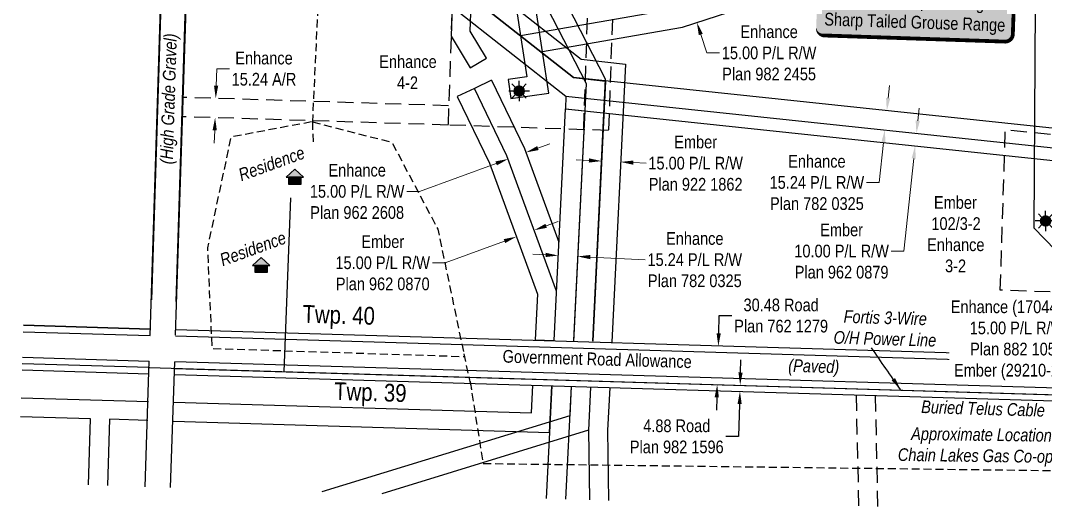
# Model space of a CAD drawing. Extents: x 337432 to 345408, y 5808486 to 5816348.
# Drawn here: x 339121 to 339928, y 5808592 to 5808977 of the extents above; entities that cross this region are included whole.
import ezdxf
from ezdxf.enums import TextEntityAlignment as Align

# ---------------------------------------------------------------- set-up
doc = ezdxf.new("R2010")
doc.units = 0
doc.header["$LTSCALE"] = 5
doc.header["$PDSIZE"] = 0.5
doc.linetypes.add('foc-ACCESSROAD', pattern=[3.75, 2.5, -1.25])
doc.linetypes.add('UG_PIPE', pattern=[1.875, 1.25, -0.625])
doc.layers.get('Defpoints').update_dxf_attribs({"color": 9})
for name, color, linetype in [('AS-FENCE', 48, 'foc-FENCE'), ('AS-PIPE-UG', 44, 'UG_PIPE'), ('AS-PIPE-UG-T', 44, 'Continuous'), ('AS-POWER', 104, 'foc-POWER'), ('AS-POWER-T', 104, 'Continuous'), ('AS-RESIDENCE', 14, 'Continuous'), ('AS-TELEPHONE', 224, 'foc-TEL'), ('AS-TELEPHONE-T', 224, 'Continuous'), ('AS-WILDLIFE-BLOCK', 131, 'Continuous'), ('C-AR', 13, 'foc-ACCESSROAD'), ('C-RW', 13, 'Continuous'), ('C-WS', 13, 'foc-ACCESSROAD'), ('C-WS-S', 13, 'Continuous'), ('D-TXT', 6, 'Continuous'), ('F-AR', 190, 'foc-ACCESSROAD'), ('F-RW', 190, 'Continuous'), ('F-WS', 190, 'foc-ACCESSROAD'), ('F-WS-S', 190, 'Continuous'), ('L-ROAD-T', 7, 'Continuous'), ('L-SEC', 7, 'Continuous'), ('L-TITLEDB', 4, 'Continuous'), ('L-TITLEDB-T', 4, 'Continuous')]:
    doc.layers.add(name, color=color, linetype=linetype)
for name, color, linetype, lineweight in [('C-AR-T', 13, 'Continuous', 9), ('C-RW-T', 13, 'Continuous', 9), ('F-RW-T', 190, 'Continuous', 9), ('F-WS-T', 190, 'Continuous', 9), ('T-TEXT', 48, 'Continuous', 18)]:
    doc.layers.add(name, color=color, linetype=linetype, lineweight=lineweight)
for name, color, linetype, plot in [('Z-DESCRIPTION-1409-18', 21, 'Continuous', False), ('Z-ELEVATION-1409-18', 21, 'Continuous', False), ('Z-MSPOINT-1409-18', 21, 'Continuous', False), ('Z-POINTNUMBER-1409-18', 21, 'Continuous', False)]:
    doc.layers.add(name, color=color, linetype=linetype, plot=plot)
doc.styles.add('80', font='', dxfattribs={"height": 10})
doc.styles.add('80CG', font='', dxfattribs={"height": 10})
doc.styles.add('80L', font='', dxfattribs={"height": 10})
doc.styles.add('80LS', font='', dxfattribs={"height": 10})
doc.styles.add('DESCRIPTION', font='', dxfattribs={"height": 2.5})
doc.styles.add('ELEVATION', font='', dxfattribs={"height": 2.5})
doc.styles.add('foc-LtypeFont', font='', dxfattribs={"height": 7.35})
doc.styles.add('POINTNUMBER', font='', dxfattribs={"height": 2.5})
doc.styles.get('80').set_extended_font_data('Arial Narrow')
doc.styles.get('80CG').set_extended_font_data('Arial Narrow')
doc.styles.get('80L').set_extended_font_data('Arial Narrow')
doc.styles.get('80LS').set_extended_font_data('Arial Narrow', italic=True)
doc.styles.get('DESCRIPTION').set_extended_font_data('Arial Narrow')
doc.styles.get('ELEVATION').set_extended_font_data('Arial Narrow')
doc.styles.get('foc-LtypeFont').set_extended_font_data('Arial Narrow')
doc.styles.get('POINTNUMBER').set_extended_font_data('Arial Narrow')
doc.linetypes.add('foc-FENCE', pattern='A,10,-1,["X",foc-LtypeFont,S=0.2,R=0,X=-0.625,Y=-0.75],-1.24', length=12.24)
doc.linetypes.add('foc-FENCE-NOLINE', pattern='A,0,-6,["X",foc-LtypeFont,S=0.2,R=0,X=-0.625,Y=-0.75],-6.24', length=12.24)
doc.linetypes.add('foc-POWER', pattern='A,6,-1,["P",foc-LtypeFont,S=0.2,R=0,X=-0.625,Y=-0.75],-1.24,4', length=12.24)
doc.linetypes.add('foc-POWER-NOLINE', pattern='A,0,-4,["P",foc-LtypeFont,S=0.2,R=0,X=-0.625,Y=-0.75],-8.24', length=12.24)
doc.linetypes.add('foc-TEL', pattern='A,2,-1,["T",foc-LtypeFont,S=0.2,R=0,X=-0.425,Y=-0.75],-1.24,8', length=12.24)
doc.linetypes.add('foc-TEL-NOLINE', pattern='A,0,-2,["T",foc-LtypeFont,S=0.2,R=0,X=-0.425,Y=-0.75],-10.24', length=12.24)
doc.dimstyles.new('Compass 5 000', dxfattribs={"dimscale": 5, "dimtxt": 9, "dimasz": 2, "dimexe": 0.2, "dimexo": 0.0625, "dimgap": 0.5, "dimtad": 0, "dimtih": 1, "dimtoh": 1, "dimzin": 0, "dimdsep": 46, "dimtxsty": '80CG', "dimcen": 0.1, "dimse1": 1, "dimse2": 1, "dimclrd": 256, "dimclrt": 256, "dimaunit": 1, "dimadec": 4, "dimazin": 0, "dimtfac": 0.06, "dimtofl": 0, "dimtmove": 0, "dimatfit": 1, "dimfxl": 0.2, "dimtolj": 1, "dimtzin": 0, "dimlwd": -1, "dimarcsym": 0})

# ---------------------------------------------------------------- blocks, each defined once
blk = doc.blocks.new('*U49')
h = blk.add_hatch(color=255)
edge = h.paths.add_edge_path()
edge.add_line((-71.5, -20), (71.5, -20))
edge.add_arc((71.5, -14), 6, 270, 360)
edge.add_line((77.5, -14), (77.5, 12.5))
edge.add_arc((71.5, 12.5), 6, 0, 90)
edge.add_line((71.5, 18.5), (-71.5, 18.5))
edge.add_arc((-71.5, 12.5), 6, 90, 180)
edge.add_line((-77.5, 12.5), (-77.5, -14))
edge.add_arc((-71.5, -14), 6, 180, 270)
at = {"color": 131, "flags": 128}
blk.add_lwpolyline([(-71.5, -20, 3, 3, 0), (71.5, -20, 3, 3, 0.414214), (77.5, -14, 3, 3, 0), (77.5, 12.5, 3, 0, 0.414214), (71.5, 18.5, 0, 0, 0), (-71.5, 18.5, 0, 0, 0.414214), (-77.5, 12.5, 0, 0, 0), (-77.5, -14, 0, 3, 0.414214)], format="xyseb", close=True, dxfattribs=at)
at = {"color": 131, "style": '80'}
blk.add_attdef('ENTER_TEXT_001', (-35.99, -5), '', height=10, dxfattribs=at)
blk = doc.blocks.new('*D77')
at = {"layer": 'C-AR-T', "transparency": 16777216}
for p, q in [((339275.15, 5808925.76), (339275.58, 5808939.15)), ((339275.58, 5808939.15), (339285.58, 5808939.15)), ((339274.04, 5808890.54), (339273.73, 5808880.55))]:
    blk.add_line(p, q, dxfattribs=at)
for points in [[(339273.49, 5808925.82), (339276.82, 5808925.71), (339274.84, 5808915.77)], [(339272.38, 5808890.59), (339275.71, 5808890.49), (339274.36, 5808900.54)]]:
    blk.add_solid(points, dxfattribs=at)
at = {"layer": 'Defpoints', "color": 0, "transparency": 16777216}
for p in [(339274.84, 5808915.77), (339289.29, 5808915.31), (339288.8, 5808900.08)]:
    blk.add_point(p, dxfattribs=at)
at = {"layer": 'C-AR-T', "transparency": 16777216, "insert": (339312.86, 5808939.15), "char_height": 10, "attachment_point": 5, "style": '80CG'}
blk.add_mtext('\\A1;Enhance\\P15.24 A/R', dxfattribs=at)
blk = doc.blocks.new('*D100')
at = {"layer": 'C-RW-T', "transparency": 16777216}
for p, q in [((339528.59, 5808876.56), (339537.98, 5808880.01)), ((339495.75, 5808864.52), (339435.32, 5808842.37)), ((339435.32, 5808842.37), (339425.32, 5808842.37))]:
    blk.add_line(p, q, dxfattribs=at)
for points in [[(339528.02, 5808878.13), (339529.17, 5808875), (339519.21, 5808873.12)], [(339495.17, 5808866.08), (339496.32, 5808862.95), (339505.14, 5808867.96)]]:
    blk.add_solid(points, dxfattribs=at)
at = {"layer": 'Defpoints', "color": 0, "transparency": 16777216}
for p in [(339505.14, 5808867.96), (339522.06, 5808865.35), (339507.99, 5808860.19)]:
    blk.add_point(p, dxfattribs=at)
at = {"layer": 'C-RW-T', "transparency": 16777216, "insert": (339386.24, 5808842.37), "char_height": 10, "attachment_point": 5, "style": '80CG'}
blk.add_mtext('\\A1;Enhance\\P15.00 P/L R/W\\PPlan 962 2608', dxfattribs=at)
blk = doc.blocks.new('*D101')
at = {"layer": 'C-RW-T', "transparency": 16777216}
for p, q in [((339804.49, 5808915.95), (339805.54, 5808925.89)), ((339800.78, 5808880.92), (339797.45, 5808849.4)), ((339797.45, 5808849.4), (339787.45, 5808849.4))]:
    blk.add_line(p, q, dxfattribs=at)
for points in [[(339802.83, 5808916.12), (339806.15, 5808915.77), (339803.44, 5808906)], [(339799.12, 5808881.09), (339802.44, 5808880.74), (339801.83, 5808890.86)]]:
    blk.add_solid(points, dxfattribs=at)
at = {"layer": 'Defpoints', "color": 0, "transparency": 16777216}
for p in [(339761.23, 5808910.47), (339803.44, 5808906), (339759.62, 5808895.33)]:
    blk.add_point(p, dxfattribs=at)
at = {"layer": 'C-RW-T', "transparency": 16777216, "insert": (339748.36, 5808849.4), "char_height": 10, "attachment_point": 5, "style": '80CG'}
blk.add_mtext('\\A1;Enhance\\P15.24 P/L R/W\\PPlan 782 0325', dxfattribs=at)
blk = doc.blocks.new('*D103')
at = {"layer": 'C-RW-T', "transparency": 16777216}
for p, q in [((339646.12, 5808999.48), (339643.03, 5809008.99)), ((339656.92, 5808966.19), (339661.65, 5808951.6)), ((339661.65, 5808951.6), (339671.65, 5808951.6))]:
    blk.add_line(p, q, dxfattribs=at)
for points in [[(339647.71, 5808999.99), (339644.53, 5808998.96), (339649.21, 5808989.96)], [(339658.5, 5808966.7), (339655.33, 5808965.67), (339653.83, 5808975.7)]]:
    blk.add_solid(points, dxfattribs=at)
at = {"layer": 'Defpoints', "color": 0, "transparency": 16777216}
for p in [(339751.71, 5809023.21), (339756.33, 5809008.94), (339653.83, 5808975.7)]:
    blk.add_point(p, dxfattribs=at)
at = {"layer": 'C-RW-T', "transparency": 16777216, "insert": (339710.73, 5808951.6), "char_height": 10, "attachment_point": 5, "style": '80CG'}
blk.add_mtext('\\A1;Enhance\\P15.00 P/L R/W\\PPlan 982 2455', dxfattribs=at)
blk = doc.blocks.new('*D104')
at = {"layer": 'C-RW-T', "transparency": 16777216}
for p, q in [((339986.89, 5808836.03), (339988.4, 5808845.92)), ((339981.61, 5808801.46), (339969.93, 5808724.91)), ((339969.93, 5808724.91), (339959.93, 5808724.91))]:
    blk.add_line(p, q, dxfattribs=at)
for points in [[(339985.24, 5808836.29), (339988.54, 5808835.78), (339985.38, 5808826.15)], [(339979.96, 5808801.71), (339983.26, 5808801.21), (339983.12, 5808811.34)]]:
    blk.add_solid(points, dxfattribs=at)
at = {"layer": 'Defpoints', "color": 0, "transparency": 16777216}
for p in [(339970.33, 5808828.45), (339968.07, 5808813.64), (339983.12, 5808811.34)]:
    blk.add_point(p, dxfattribs=at)
at = {"layer": 'C-RW-T', "transparency": 16777216, "insert": (339906.01, 5808724.91), "char_height": 10, "attachment_point": 5, "style": '80CG', "bg_fill": 3, "box_fill_scale": 1.1, "bg_fill_color": 256, "bg_fill_true_color": 13158600, "bg_fill_transparency": 0}
blk.add_mtext('\\A1;Enhance (17044-28)\\P15.00 P/L R/W\\PPlan 882 1056\\P{\\C190;Ember (29210-224)}', dxfattribs=at)
blk = doc.blocks.new('*D106')
at = {"layer": 'C-RW-T', "transparency": 16777216}
for p, q in [((339534.7, 5808792.31), (339524.71, 5808792.8)), ((339569.88, 5808790.61), (339613.1, 5808788.53))]:
    blk.add_line(p, q, dxfattribs=at)
for points in [[(339534.78, 5808793.98), (339534.62, 5808790.65), (339544.69, 5808791.83)], [(339569.96, 5808792.28), (339569.8, 5808788.95), (339559.9, 5808791.1)]]:
    blk.add_solid(points, dxfattribs=at)
at = {"layer": 'Defpoints', "color": 0, "transparency": 16777216}
for p in [(339559.9, 5808791.1), (339544.48, 5808787.53), (339559.69, 5808786.8)]:
    blk.add_point(p, dxfattribs=at)
at = {"layer": 'C-RW-T', "transparency": 16777216, "insert": (339652.19, 5808788.53), "char_height": 10, "attachment_point": 5, "style": '80CG'}
blk.add_mtext('\\A1;Enhance\\P15.24 P/L R/W\\PPlan 782 0325', dxfattribs=at)
blk = doc.blocks.new('*D187')
at = {"layer": 'Defpoints', "color": 0, "transparency": 16777216}
for p in [(339593.77, 5808865.6), (339576.09, 5808810.44), (339591.07, 5808809.72)]:
    blk.add_point(p, dxfattribs=at)
at = {"layer": 'F-RW-T', "transparency": 16777216}
for p, q in [((339568.8, 5808866.8), (339558.81, 5808867.29)), ((339603.76, 5808865.11), (339613.78, 5808864.63))]:
    blk.add_line(p, q, dxfattribs=at)
for points in [[(339568.88, 5808868.47), (339568.72, 5808865.14), (339578.79, 5808866.32)], [(339603.84, 5808866.78), (339603.68, 5808863.45), (339593.77, 5808865.6)]]:
    blk.add_solid(points, dxfattribs=at)
at = {"layer": 'F-RW-T', "transparency": 16777216, "insert": (339652.87, 5808864.63), "char_height": 10, "attachment_point": 5, "style": '80CG'}
blk.add_mtext('\\A1;Ember\\P15.00 P/L R/W\\PPlan 922 1862', dxfattribs=at)
blk = doc.blocks.new('*D188')
at = {"layer": 'Defpoints', "color": 0, "transparency": 16777216}
for p in [(339511.64, 5808806.66), (339526.54, 5808809.58), (339512.46, 5808804.42)]:
    blk.add_point(p, dxfattribs=at)
at = {"layer": 'F-RW-T', "transparency": 16777216}
for p, q in [((339535.11, 5808815.26), (339544.5, 5808818.71)), ((339502.25, 5808803.22), (339455.48, 5808786.07)), ((339455.48, 5808786.07), (339445.48, 5808786.07))]:
    blk.add_line(p, q, dxfattribs=at)
for points in [[(339534.53, 5808816.83), (339535.68, 5808813.7), (339525.72, 5808811.82)], [(339501.68, 5808804.78), (339502.83, 5808801.65), (339511.64, 5808806.66)]]:
    blk.add_solid(points, dxfattribs=at)
at = {"layer": 'F-RW-T', "transparency": 16777216, "insert": (339406.39, 5808786.07), "char_height": 10, "attachment_point": 5, "style": '80CG'}
blk.add_mtext('\\A1;Ember\\P15.00 P/L R/W\\PPlan 962 0870', dxfattribs=at)
blk = doc.blocks.new('*D189')
at = {"layer": 'Defpoints', "color": 0, "transparency": 16777216}
for p in [(339803.22, 5808890.72), (339802.17, 5808880.78), (339825.71, 5808878.29)]:
    blk.add_point(p, dxfattribs=at)
at = {"layer": 'F-RW-T', "transparency": 16777216}
for p, q in [((339827.82, 5808898.17), (339828.87, 5808908.11)), ((339824.66, 5808868.34), (339816.93, 5808795.32)), ((339816.93, 5808795.32), (339806.93, 5808795.32))]:
    blk.add_line(p, q, dxfattribs=at)
for points in [[(339826.16, 5808898.34), (339829.48, 5808897.99), (339826.77, 5808888.22)], [(339823, 5808868.52), (339826.32, 5808868.17), (339825.71, 5808878.29)]]:
    blk.add_solid(points, dxfattribs=at)
at = {"layer": 'F-RW-T', "transparency": 16777216, "insert": (339767.84, 5808795.32), "char_height": 10, "attachment_point": 5, "style": '80CG'}
blk.add_mtext('\\A1;Ember\\P10.00 P/L R/W\\PPlan 962 0879', dxfattribs=at)
blk = doc.blocks.new('*D217')
at = {"layer": 'Defpoints', "color": 0, "transparency": 16777216}
for p in [(339522.19, 5809039.53), (339537.4, 5809039.61), (339537.42, 5809035.86)]:
    blk.add_point(p, dxfattribs=at)
at = {"layer": 'F-RW-T', "transparency": 16777216}
for p, q in [((339512.21, 5809035.72), (339502.21, 5809035.67)), ((339547.42, 5809035.91), (339557.42, 5809035.97))]:
    blk.add_line(p, q, dxfattribs=at)
for points in [[(339512.2, 5809037.39), (339512.22, 5809034.06), (339522.21, 5809035.78)], [(339547.41, 5809037.58), (339547.43, 5809034.25), (339537.42, 5809035.86)]]:
    blk.add_solid(points, dxfattribs=at)
at = {"layer": 'F-RW-T', "transparency": 16777216, "insert": (339596.51, 5809035.97), "char_height": 10, "attachment_point": 5, "style": '80CG'}
blk.add_mtext('\\A1;Ember\\P15.24 P/L R/W\\PPlan 782 0326\\P(29210-225)', dxfattribs=at)
blk = doc.blocks.new('*D230')
at = {"layer": 'Defpoints', "color": 0, "transparency": 16777216}
for p in [(339325.31, 5808695.53), (339325.46, 5808700.41), (339687.78, 5808684.71)]:
    blk.add_point(p, dxfattribs=at)
at = {"layer": 'L-TITLEDB-T', "transparency": 16777216}
for p, q in [((339688.23, 5808699.58), (339688.53, 5808709.58)), ((339687.49, 5808674.71), (339686.72, 5808649.15)), ((339686.72, 5808649.15), (339676.72, 5808649.15))]:
    blk.add_line(p, q, dxfattribs=at)
for points in [[(339686.56, 5808699.63), (339689.89, 5808699.53), (339687.93, 5808689.59)], [(339685.82, 5808674.76), (339689.15, 5808674.67), (339687.78, 5808684.71)]]:
    blk.add_solid(points, dxfattribs=at)
at = {"layer": 'L-TITLEDB-T', "transparency": 16777216, "insert": (339637.99, 5808649.15), "char_height": 10, "attachment_point": 5, "style": '80CG'}
blk.add_mtext('\\A1;4.88 Road^JPlan 982 1596', dxfattribs=at)
blk = doc.blocks.new('*D231')
at = {"layer": 'Defpoints', "color": 0, "transparency": 16777216}
for p in [(339619.62, 5808721.96), (339670.73, 5808720.43), (339618.7, 5808691.52)]:
    blk.add_point(p, dxfattribs=at)
at = {"layer": 'L-TITLEDB-T', "transparency": 16777216}
for p, q in [((339671.03, 5808730.43), (339671.45, 5808744.45)), ((339671.45, 5808744.45), (339681.45, 5808744.45)), ((339669.51, 5808679.99), (339669.21, 5808669.99))]:
    blk.add_line(p, q, dxfattribs=at)
for points in [[(339669.36, 5808730.48), (339672.69, 5808730.38), (339670.73, 5808720.43)], [(339667.85, 5808680.04), (339671.18, 5808679.94), (339669.81, 5808689.99)]]:
    blk.add_solid(points, dxfattribs=at)
at = {"layer": 'L-TITLEDB-T', "transparency": 16777216, "insert": (339720.2, 5808744.45), "char_height": 10, "attachment_point": 5, "style": '80CG'}
blk.add_mtext('\\A1;30.48 Road\\PPlan 762 1279', dxfattribs=at)
blk = doc.blocks.new('res_occ')
for points in [[(0.1, 0.89), (-1.26, -0.37), (1.46, -0.37)], [(-0.9, -1.43), (1.1, -1.43), (1.1, -0.37), (-0.9, -0.37)]]:
    blk.add_hatch(color=14).paths.add_polyline_path(points)
at = {"color": 14}
for points in [[(0.1, 0.89), (-1.26, -0.37), (1.46, -0.37)], [(-0.9, -1.43), (1.1, -1.43), (1.1, -0.37), (-0.9, -0.37)]]:
    blk.add_lwpolyline(points, close=True, dxfattribs=at)
blk = doc.blocks.new('GAS')
h = blk.add_hatch(color=255)
h.dxf.hatch_style = 1
edge = h.paths.add_edge_path()
edge.add_arc((0, 0), 0.9, 0, 360)
for p, q in [((0, 0.81), (0, 1.62)), ((-0.81, 0), (-1.62, 0)), ((-0.57, 0.57), (-1.14, 1.14)), ((0.57, 0.57), (1.14, 1.14)), ((1.62, 0), (0.81, 0)), ((-0.57, -0.57), (-1.14, -1.14)), ((0, -0.81), (0, -1.62)), ((1.14, -1.14), (0.57, -0.57))]:
    blk.add_line(p, q)
blk.add_circle((0, 0), 0.8)

msp = doc.modelspace()

# ---------------------------------------------------------------- linework, layer by layer
at = {"layer": 'AS-FENCE', "linetype": 'foc-FENCE-NOLINE', "flags": 128}
msp.add_lwpolyline([(339123.373, 5808736.862), (339220.318, 5808733.967)], dxfattribs=at)
at = {"layer": 'AS-PIPE-UG'}
for p, q in [((339355.656, 5808996.587), (339351.001, 5808897.194)), ((339351.001, 5808897.194), (339351.522, 5808880.429)), ((339470.295, 5808714.393), (339476.227, 5808686.039))]:
    msp.add_line(p, q, dxfattribs=at)
at = {"layer": 'AS-PIPE-UG', "flags": 128}
for points in [[(339350.29, 5808897.217), (339286.775, 5808885.213), (339268.279, 5808797.909), (339271.833, 5808718.568), (339470.218, 5808712.215)], [(339351.001, 5808897.194), (339413.618, 5808881.152), (339449.748, 5808812.586), (339470.754, 5808712.199)], [(339475.214, 5808692.482), (339485.371, 5808627.845), (340098.881, 5808620.191), (340110.711, 5808594.408)]]:
    msp.add_lwpolyline(points, dxfattribs=at)
at = {"layer": 'AS-POWER', "linetype": 'foc-POWER-NOLINE', "flags": 128}
for points in [[(339243.707, 5808755.672), (339266.895, 5809490.214)], [(339123.375, 5808736.916), (339223.285, 5808733.879)], [(339242.859, 5808702.805), (340036.383, 5808679.022), (340036.643, 5808679.498)]]:
    msp.add_lwpolyline(points, dxfattribs=at)
at = {"layer": 'AS-POWER', "flags": 128}
msp.add_lwpolyline([(339328.729, 5808700.231), (339333.931, 5808837.356)], dxfattribs=at)
at = {"layer": 'AS-TELEPHONE', "linetype": 'foc-TEL-NOLINE', "flags": 128}
for points in [[(339224.439, 5808756.975), (339246.777, 5809465.8)], [(339224.439, 5808756.975), (339246.777, 5809465.8)], [(339222.359, 5808703.421), (340049.827, 5808678.601)]]:
    msp.add_lwpolyline(points, dxfattribs=at)
at = {"layer": 'C-AR', "flags": 128}
for points in [[(339458.297, 5808909.978), (339249.604, 5808916.565)], [(339457.816, 5808894.746), (339249.123, 5808901.332)]]:
    msp.add_lwpolyline(points, dxfattribs=at)
at = {"layer": 'C-RW', "flags": 128}
for points in [[(339895.665, 5809977.319), (339808.037, 5809613.533), (339789.459, 5809535.812), (339634.885, 5809279.908), (339463.457, 5809059.92), (339460.223, 5808964.932), (339475.173, 5808939.791), (339488.066, 5808947.457), (339475.364, 5808968.817), (339478.283, 5809054.541), (339647.265, 5809271.39), (339803.5, 5809530.045), (339824.314, 5809616.607), (339910.524, 5809974.946)], [(339530.72, 5808952.604), (339642.545, 5808972.036), (340170.157, 5809143.271), (340541.101, 5809339.643), (340747.523, 5809428.33), (340883.984, 5809423.556), (340884.512, 5809438.55), (340744.694, 5809443.45), (340534.627, 5809353.189), (340164.291, 5809157.137), (339638.927, 5808986.633), (339514.947, 5808965.088)], [(339256.56, 5809140.284), (339277.95, 5809132.265), (339550.74, 5808917.439), (340056.059, 5808863.953), (340261.111, 5808841.768), (340262.723, 5808856.922), (340057.664, 5808879.108), (339556.716, 5808932.131), (339285.518, 5809145.703), (339257.17, 5809156.301)], [(339507.108, 5809016.843), (339519.972, 5808932.847), (339505.12, 5808930.714), (339507.306, 5808915.65), (339537.348, 5808919.958), (339522.329, 5809018.041)], [(339492.148, 5808930.091), (339478.637, 5808923.609)], [(339492.148, 5808930.091), (339518.049, 5808876.269), (339545.19, 5808802.283)], [(339543.33, 5808763.786), (339504.23, 5808870.431), (339478.637, 5808923.609)], [(339541.438, 5808724.818), (339550.259, 5808907.451), (339565.449, 5808905.843), (339556.659, 5808723.865)], [(339539.695, 5808689.027), (339535.215, 5808600.107)], [(339554.931, 5808688.568), (339550.452, 5808599.652)]]:
    msp.add_lwpolyline(points, dxfattribs=at)
at = {"layer": 'C-WS'}
msp.add_line((339584.232, 5808890.41), (339457.816, 5808894.746), dxfattribs=at)
at = {"layer": 'C-WS', "flags": 128}
for points in [[(339461.473, 5809001.351), (339457.816, 5808894.746)], [(339587.888, 5808997.016), (339584.232, 5808890.41)]]:
    msp.add_lwpolyline(points, dxfattribs=at)
at = {"layer": 'C-WS'}
msp.add_lwpolyline([(339568.078, 5808997.695), (339564.422, 5808891.09)], dxfattribs=at)
at = {"layer": 'F-AR', "flags": 128}
for points in [[(339779.227, 5808681.814), (339781.252, 5808592.761)], [(339794.241, 5808681.362), (339796.266, 5808592.313)]]:
    msp.add_lwpolyline(points, dxfattribs=at)
at = {"layer": 'F-RW', "flags": 128}
for points in [[(339571.916, 5808724.186), (339581.918, 5808930.889), (339537.521, 5809017.696), (339534.774, 5809525.681), (339530.085, 5809615.922), (339497.931, 5809692.567), (339474.032, 5809693.258), (339460.699, 5809678.408), (339487.672, 5809677.629), (339515.018, 5809612.43), (339519.52, 5809534.084), (339522.301, 5809013.986), (339566.5, 5808927.567), (339556.694, 5808724.923)], [(339257.549, 5809172.178), (339292.953, 5809158.907), (339562.598, 5808946.57), (339597.519, 5808942.809), (339586.898, 5808723.461)], [(339257.17, 5809156.301), (339285.505, 5809145.679), (339556.706, 5808932.118), (339581.853, 5808929.409), (339571.916, 5808724.186)], [(339478.637, 5808923.609), (339465.112, 5808917.126), (339490.399, 5808864.597), (339528.205, 5808761.481), (339526.446, 5808725.265), (339541.438, 5808724.818)], [(339550.74, 5808917.439), (339550.259, 5808907.451), (340055.727, 5808853.936), (340260.056, 5808831.819), (340261.111, 5808841.768)], [(339241.516, 5808661.157), (339537.85, 5808652.307), (339539.695, 5808689.027)], [(339241.964, 5808676.151), (339523.606, 5808667.74), (339524.699, 5808689.478)], [(339554.931, 5808688.568), (339553.762, 5808665.428), (339358.303, 5808605.388)], [(339570.167, 5808688.109), (339568.444, 5808653.995), (339405.607, 5808603.976)], [(339570.167, 5808688.109), (339568.443, 5808653.998), (339569.139, 5808599.094)], [(339585.164, 5808687.658), (339583.448, 5808653.714), (339584.146, 5808598.646)], [(339121.542, 5808679.687), (339221.86, 5808676.75)], [(339174.54, 5808610.875), (339176.263, 5808663.091), (339121.062, 5808664.699)], [(339221.363, 5808661.761), (339191.253, 5808662.654), (339189.527, 5808610.427)]]:
    msp.add_lwpolyline(points, dxfattribs=at)
msp.add_lwpolyline([(339860.652, 5809342.321), (339922.501, 5809340.304), (339919.367, 5808813.63), (339979.742, 5808751.457), (339978.521, 5808711.719), (339998.493, 5808711.126), (340000.029, 5808759.194), (339939.266, 5808821.046), (339942.492, 5809359.559), (339861.297, 5809362.199)], close=True, dxfattribs=at)
at = {"layer": 'F-WS', "flags": 128}
msp.add_lwpolyline([(339892.805, 5808764.453), (339896.839, 5808891.235), (340018.776, 5808878.244), (340014.741, 5808760.421)], close=True, dxfattribs=at)
at = {"layer": 'L-SEC'}
for p, q in [((339223.142, 5808728.724), (339248.952, 5809534.666)), ((339243.273, 5808728.967), (339269.054, 5809534.022)), ((339123.208, 5808731.708), (339223.142, 5808728.724)), ((340050.575, 5808703.81), (339243.259, 5808728.118)), ((340050.001, 5808683.746), (339242.602, 5808708.017))]:
    msp.add_line(p, q, dxfattribs=at)
for points in [[(339122.564, 5808711.606), (339222.498, 5808708.622)], [(339219.216, 5808609.541), (339222.498, 5808708.622)], [(339239.32, 5808608.941), (339242.6, 5808707.956)]]:
    msp.add_lwpolyline(points, dxfattribs=at)
at = {"layer": 'L-TITLEDB'}
for p, q in [((339223.307, 5808733.878), (339123.375, 5808736.916)), ((339951.903, 5808712.175), (339243.411, 5808733.302)), ((339122.245, 5808701.639), (339222.18, 5808698.604)), ((339222.347, 5808703.458), (339122.401, 5808706.496)), ((339222.359, 5808703.421), (339222.362, 5808703.421)), ((339242.43, 5808702.839), (340049.824, 5808678.529))]:
    msp.add_line(p, q, dxfattribs=at)
at = {"layer": 'L-TITLEDB', "flags": 128}
for points in [[(339222.187, 5808698.575), (339222.207, 5808698.574)], [(339242.269, 5808697.977), (340049.669, 5808673.934)]]:
    msp.add_lwpolyline(points, dxfattribs=at)
at = {"layer": 'Z-MSPOINT-1409-18'}
msp.add_point((339222.028, 5808703.422, 850.847), dxfattribs=at)

# ---------------------------------------------------------------- block references
at = {"layer": 'AS-RESIDENCE', "xscale": 5.000000000000014, "yscale": 5.000000000000014, "zscale": 5.000000000000014}
for p in [(339336.665, 5808855.366), (339310.219, 5808785.798)]:
    msp.add_blockref('res_occ', p, dxfattribs=at)
at = {"layer": 'AS-WILDLIFE-BLOCK'}
ref = msp.add_blockref('*U49', (339825.744, 5808982.946), dxfattribs=dict(at, xscale=0.99978226, yscale=0.99978226, zscale=0.99978226, rotation=358.0538888888889))
ref.add_attrib('ENTER_TEXT_001', 'Sensitive Raptor Range', (339765.45, 5808989.8), dxfattribs={"layer": '0', "color": 131, "height": 9.99782, "rotation": 358.053889, "style": '80'})
ref.add_attrib('ENTER_TEXT_002', 'Sharp Tailed Grouse Range', (339754.058, 5808973.337), dxfattribs={"layer": '0', "color": 131, "height": 9.99782, "rotation": 358.053889, "style": '80'})
at = {"layer": 'C-WS-S', "color": 5, "xscale": 5.000000000000046, "yscale": 5.000000000000046, "zscale": 5.000000000000046}
msp.add_blockref('GAS', (339513.791, 5808921.551), dxfattribs=at)

# ---------------------------------------------------------------- texts
at = {"layer": 'AS-POWER-T', "insert": (339761.633, 5808749.057), "char_height": 10, "attachment_point": 1, "rotation": 358.289927, "style": '80L'}
msp.add_mtext_dynamic_manual_height_columns('\\pi7.97067;{\\fArial Narrow|b0|i1|c0|p34;Fortis 3-Wire\\P\\pi0.56616;O/H Power Line}', width=80.65484, gutter_width=49.989, heights=[0], dxfattribs=at)
at = {"layer": 'AS-RESIDENCE', "char_height": 9.99782, "attachment_point": 1, "rotation": 20, "style": '80L'}
for insert in [(339291.354, 5808859.614), (339276.659, 5808792.574)]:
    msp.add_mtext_dynamic_manual_height_columns('\\pi0.326;{\\fArial Narrow|b0|i1|c0|p34;Residence}', width=53.92825, gutter_width=49.989, heights=[0], dxfattribs=dict(at, insert=insert))
at = {"layer": 'C-WS', "insert": (339397.113, 5808949.744), "char_height": 10, "attachment_point": 1, "style": '80L'}
msp.add_mtext_dynamic_manual_height_columns('\\pi6.53405;Enhance\\P\\pi20.53473;4-2', width=56.88802, gutter_width=49.989, heights=[0], dxfattribs=at)
at = {"layer": 'D-TXT', "color": 3, "style": '80L'}
for s, p in [('Twp. 40', (339343.014, 5808738.889)), ('Twp. 39', (339367.919, 5808677.948))]:
    msp.add_text(s, height=14, rotation=358.289824, dxfattribs=at).set_placement(p)
at = {"layer": 'L-ROAD-T', "style": '80L'}
msp.add_text('Government Road Allowance', height=10, rotation=358.289955, dxfattribs=at).set_placement((339575.319, 5808710.242), align=Align.MIDDLE_CENTER)
at = {"layer": 'T-TEXT', "style": '80LS'}
for s, rotation, p in [('(High Grade Gravel)', 88.165634, (339237.618, 5808915.407)), ('(Paved)', 358.289955, (339745.921, 5808704.585))]:
    msp.add_text(s, height=10, rotation=rotation, dxfattribs=at).set_placement(p, align=Align.MIDDLE_CENTER)
at = {"layer": 'Z-DESCRIPTION-1409-18', "style": 'DESCRIPTION'}
msp.add_text('FDI-MP R-41', height=0.19996, rotation=23.999999, dxfattribs=at).set_placement((339222.347, 5808703.458))
at = {"layer": 'Z-ELEVATION-1409-18', "style": 'ELEVATION'}
msp.add_text('850.464', height=0.2, rotation=44.999991, dxfattribs=at).set_placement((339222.028, 5808703.422))
at = {"layer": 'Z-POINTNUMBER-1409-18', "style": 'POINTNUMBER'}
msp.add_text('6', height=0.2, dxfattribs=at).set_placement((339222.028, 5808703.422))

# ---------------------------------------------------------------- dimensions: what is measured, and where the dimension line sits
at = {"layer": 'C-AR-T'}
dim = msp.add_linear_dim(base=(339274.838, 5808915.768), p1=(339288.805, 5808900.08), p2=(339289.285, 5808915.312), angle=88.192392, text='Enhance\\P15.24 A/R', dimstyle='Compass 5 000', override={"dimtxt": 10, "dimtfill": 0}, dxfattribs=at)
dim.commit()
dim.dimension.update_dxf_attribs({"geometry": '*D77', "text_midpoint": (339312.858, 5808939.149), "dimtype": 161})
at = {"layer": 'C-RW-T'}
for base, p1, p2, angle, text, override, picture, middle in [((339653.832, 5808975.7), (339751.706, 5809023.209), (339756.332, 5809008.944), 287.969376, 'Enhance\\P15.00 P/L R/W\\PPlan 982 2455', {"dimtxt": 10, "dimtfill": 0}, '*D103', (339710.733, 5808951.603)), ((339803.435, 5808906.004), (339759.623, 5808895.331), (339761.225, 5808910.471), 83.959374, 'Enhance\\P15.24 P/L R/W\\PPlan 782 0325', {"dimtxt": 10}, '*D101', (339748.36, 5808849.404)), ((339505.136, 5808867.962), (339522.056, 5808865.348), (339507.985, 5808860.189), 200.134804, 'Enhance\\P15.00 P/L R/W\\PPlan 962 2608', {"dimtxt": 10}, '*D100', (339386.235, 5808842.365)), ((339559.895, 5808791.096), (339544.478, 5808787.53), (339559.688, 5808786.796), 357.234915, 'Enhance\\P15.24 P/L R/W\\PPlan 782 0325', {"dimtxt": 10, "dimtfill": 0}, '*D106', (339652.191, 5808788.526))]:
    dim = msp.add_linear_dim(base=base, p1=p1, p2=p2, angle=angle, text=text, dimstyle='Compass 5 000', override=override, dxfattribs=at)
    dim.commit()
    dim.dimension.update_dxf_attribs({"geometry": picture, "text_midpoint": middle, "dimtype": 161})
at = {"layer": 'F-RW-T'}
dim = msp.add_aligned_dim(p1=(339522.186, 5809039.53), p2=(339537.403, 5809039.613), distance=-3.752, text='Ember\\P15.24 P/L R/W\\PPlan 782 0326\\P(29210-225)', dimstyle='Compass 5 000', override={"dimtxt": 10}, dxfattribs=at)
dim.commit()
dim.dimension.update_dxf_attribs({"geometry": '*D217', "text_midpoint": (339596.509, 5809035.969)})
for base, p1, p2, angle, text, override, picture, middle in [((339593.769, 5808865.596), (339576.088, 5808810.441), (339591.068, 5808809.717), 357.232583, 'Ember\\P15.00 P/L R/W\\PPlan 922 1862', {"dimtxt": 10, "dimtfill": 0}, '*D187', (339652.868, 5808864.629)), ((339825.714, 5808878.288), (339803.223, 5808890.716), (339802.171, 5808880.781), 263.956157, 'Ember\\P10.00 P/L R/W\\PPlan 962 0879', {"dimtxt": 10}, '*D189', (339767.843, 5808795.32)), ((339511.641, 5808806.66), (339526.539, 5808809.585), (339512.461, 5808804.423), 200.134736, 'Ember\\P15.00 P/L R/W\\PPlan 962 0870', {"dimtxt": 10}, '*D188', (339406.395, 5808786.069))]:
    dim = msp.add_linear_dim(base=base, p1=p1, p2=p2, angle=angle, text=text, dimstyle='Compass 5 000', override=override, dxfattribs=at)
    dim.commit()
    dim.dimension.update_dxf_attribs({"geometry": picture, "text_midpoint": middle, "dimtype": 161})
at = {"layer": 'L-TITLEDB-T'}
for base, p1, p2, angle, text, picture, middle in [((339670.727, 5808720.43), (339618.704, 5808691.518), (339619.617, 5808721.962), 88.28262, '30.48 Road\\PPlan 762 1279', '*D231', (339720.195, 5808744.447)), ((339687.785, 5808684.71), (339325.457, 5808700.409), (339325.311, 5808695.532), 268.289927, '4.88 Road^JPlan 982 1596', '*D230', (339637.989, 5808649.149))]:
    dim = msp.add_linear_dim(base=base, p1=p1, p2=p2, angle=angle, text=text, dimstyle='Compass 5 000', dxfattribs=at)
    dim.commit()
    dim.dimension.update_dxf_attribs({"geometry": picture, "text_midpoint": middle, "dimtype": 161})

# ---------------------------------------------------------------- leaders
at = {"layer": 'AS-POWER-T', "path_type": 1}
msp.add_leader([(339814.294, 5808686.06), (339791.278, 5808719.165)], dimstyle='Compass 5 000', override={"dimgap": 0.5, "dimtad": 0}, dxfattribs=at)

# ---------------------------------------------------------------- next in the draw order: texts
at = {"layer": 'AS-PIPE-UG-T', "insert": (339808.278, 5808656.568), "char_height": 9.99782, "attachment_point": 1, "rotation": 359.285218, "style": '80L', "bg_fill": 2}
msp.add_mtext_dynamic_manual_height_columns('\\pi14.43278;{\\fArial Narrow|b0|i1|c0|p34;Approximate Location of\\P\\pi4.16898;Chain Lakes Gas Co-op. Ltd.}', width=153.87922, gutter_width=49.989, heights=[0], dxfattribs=at)

# ---------------------------------------------------------------- next in the draw order: dimensions: what is measured, and where the dimension line sits
at = {"layer": 'C-RW-T'}
dim = msp.add_linear_dim(base=(339983.121, 5808811.342), p1=(339970.332, 5808828.446), p2=(339968.072, 5808813.639), angle=261.321656, text='Enhance (17044-28)\\P15.00 P/L R/W\\PPlan 882 1056\\P{\\C190;Ember (29210-224)}', dimstyle='Compass 5 000', override={"dimtxt": 10, "dimtfill": 1}, dxfattribs=at)
dim.commit()
dim.dimension.update_dxf_attribs({"geometry": '*D104', "text_midpoint": (339906.006, 5808724.914), "dimtype": 161})

# ---------------------------------------------------------------- next in the draw order: block references
at = {"layer": 'F-WS-S', "xscale": 5.000000000000014, "yscale": 5.000000000000014, "zscale": 5.000000000000014}
msp.add_blockref('GAS', (339928.513, 5808819.086), dxfattribs=at)

# ---------------------------------------------------------------- next in the draw order: texts
at = {"layer": 'AS-TELEPHONE-T', "insert": (339830.686, 5808677.612), "char_height": 10, "attachment_point": 1, "rotation": 358.289927, "style": '80L'}
msp.add_mtext_dynamic_manual_height_columns('{\\fArial Narrow|b0|i1|c0|p34;Buried Telus Cable}', width=97.21318, gutter_width=49.989, heights=[0], dxfattribs=at)
at = {"layer": 'F-WS-T', "insert": (339833.577, 5808838.664), "char_height": 9.99783, "attachment_point": 1, "style": '80L'}
msp.add_mtext_dynamic_manual_height_columns('\\pi6.99962;Ember\\P\\pi4.98437;102/3-2\\P\\pi1.5847;{\\C13;Enhance\\P\\pi15.74602;3-2}', width=46.9798, gutter_width=49.989, heights=[0], dxfattribs=at)

doc.saveas('drawing.dxf')
